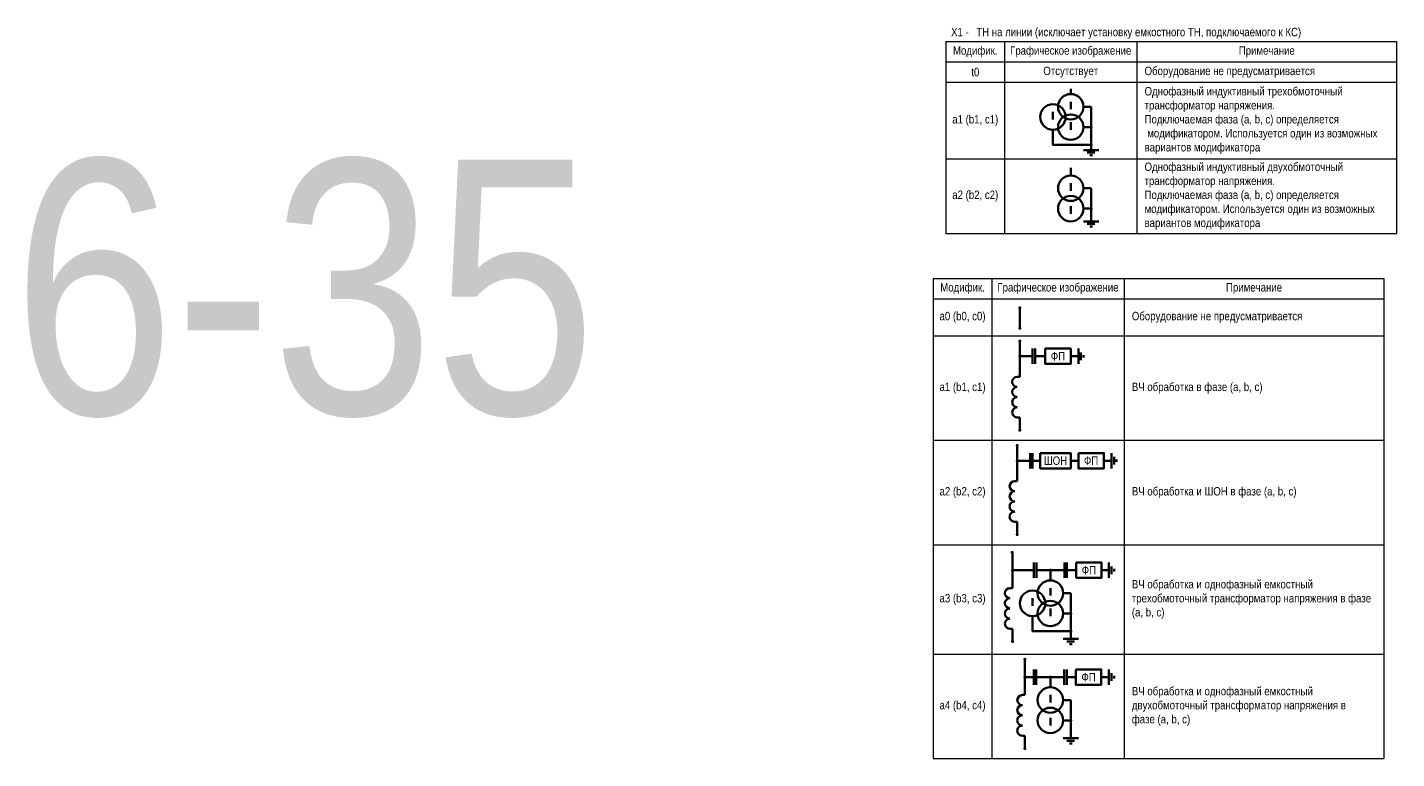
# Model space of a CAD drawing. Header units: millimetres. Extents: x 2565 to 10526, y 3800 to 9503.
# Drawn here: x 3332 to 3870, y 5117 to 5404 of the extents above; entities that cross this region are included whole.
import ezdxf
from ezdxf.enums import TextEntityAlignment as Align

# ---------------------------------------------------------------- set-up
doc = ezdxf.new("R2010")
doc.units = ezdxf.units.MM
doc.layers.add('Основная', color=7, linetype='Continuous', lineweight=30)
doc.layers.add('Толстая', color=7, linetype='Continuous', lineweight=53)
doc.styles.add('Narrow', font='ARIALN.TTF')
doc.styles.add('Вывод', font='tahoma.ttf', dxfattribs={"height": 2.5})
doc.styles.add('Компонент', font='ARIALN.TTF', dxfattribs={"height": 3.5})

# ---------------------------------------------------------------- blocks, each defined once
blk = doc.blocks.new('*U11')
at = {"ltscale": 0.25}
for p, q in [((0, 8), (1, 8)), ((0, -8), (1, -8))]:
    blk.add_line(p, q, dxfattribs=at)
for centre, major_axis, start_param, end_param in [((0, 6), (0, -2), 3.141593, 6.283185), ((0, -2), (-2, 0), 4.712389, 7.853982), ((0, 2), (0, -2), 3.141593, 6.283185), ((0, -6), (-2, 0), 4.712389, 7.853982)]:
    blk.add_ellipse(centre, major_axis=major_axis, ratio=1, start_param=start_param, end_param=end_param, dxfattribs=at)
at = {"layer": 'Основная'}
for tag, height, style, p in [('В1', 2.5, 'Вывод', (5, 6)), ('ОУ', 3.5, 'Компонент', (-6, 0)), ('В2', 2.5, 'Вывод', (5, -6))]:
    blk.add_attdef(tag, text='', height=height, dxfattribs=dict(at, style=style)).set_placement(p, align=Align.MIDDLE_CENTER)
blk = doc.blocks.new('*U58')
at = {"color": 0, "ltscale": 0.35}
blk.add_line((0, -2), (0, 1), dxfattribs=at)
blk.add_circle((0, 0), 5, dxfattribs=at)
at = {"ltscale": 0.35, "style": 'Компонент'}
blk.add_attdef('ОУ', text='', height=3.5, dxfattribs=at).set_placement((0, -8), align=Align.MIDDLE_CENTER)
blk = doc.blocks.new('*U57')
at = {"color": 0, "ltscale": 0.35}
blk.add_line((0, 2), (0, -1), dxfattribs=at)
blk.add_circle((0, 0), 5, dxfattribs=at)
at = {"ltscale": 0.35, "style": 'Компонент'}
blk.add_attdef('ОУ', text='', height=3.5, dxfattribs=at).set_placement((0, 8), align=Align.MIDDLE_CENTER)
blk = doc.blocks.new('*U26')
at = {"color": 0}
for p, q in [((3, 0), (-3, 0)), ((0, 3), (0, 0)), ((1.5, -1), (-1.5, -1)), ((0.5, -2), (-0.5, -2))]:
    blk.add_line(p, q, dxfattribs=at)
blk = doc.blocks.new('*U65')
at = {"color": 0, "ltscale": 0.35}
blk.add_line((0, 2), (0, -1), dxfattribs=at)
blk.add_circle((0, 0), 5, dxfattribs=at)
at = {"ltscale": 0.35, "style": 'Компонент'}
blk.add_attdef('ОУ', text='', height=3.5, dxfattribs=at).set_placement((0, 8), align=Align.MIDDLE_CENTER)
blk = doc.blocks.new('*T108')
at = {"layer": 'Основная', "color": 0, "linetype": 'ByBlock', "lineweight": -2, "transparency": 16777216}
for p, q in [((0, 0), (177, 0)), ((0, 0), (0, -188.6)), ((23, 0), (23, -188.6)), ((75, 0), (75, -188.6)), ((177, 0), (177, -188.6)), ((0, -8), (177, -8)), ((0, -22.6), (177, -22.6)), ((0, -63.6), (177, -63.6)), ((0, -104.6), (177, -104.6)), ((0, -147.6), (177, -147.6)), ((0, -188.6), (177, -188.6))]:
    blk.add_line(p, q, dxfattribs=at)
at = {"layer": 'Основная', "color": 0, "transparency": 16777216, "char_height": 3.3, "style": 'Narrow'}
for s, insert, width, attachment_point in [('Модифик.', (11.5, -4), 20, 5), ('Графическое изображение', (49, -4), 49, 5), ('Примечание', (126, -4), 99, 5), ('a0 (b0, c0)', (11.5, -15.3), 20, 5), ('Оборудование не предусматривается', (78, -15.3), 96, 4), ('a1 (b1, c1)', (11.5, -43.1), 20, 5), ('ВЧ обработка в фазе\\~(a,\\~b,\\~c)', (78, -43.1), 96, 4), ('a2 (b2, c2)', (11.5, -84.1), 20, 5), ('ВЧ обработка и ШОН в фазе (a, b, c)', (78, -84.1), 96, 4), ('ВЧ обработка и однофазный емкостный трехобмоточный трансформатор напряжения в фазе (a, b, c) ', (78, -126.1), 96, 4), ('a3 (b3, c3)', (11.5, -126.1), 20, 5), ('ВЧ обработка и однофазный емкостный двухобмоточный трансформатор напряжения в\\Pфазе (a, b, c)', (78, -168.1), 96, 4), ('a4 (b4, c4)', (11.5, -168.1), 20, 5)]:
    blk.add_mtext(s, dxfattribs=dict(at, insert=insert, width=width, attachment_point=attachment_point))
blk = doc.blocks.new('*U227')
at = {"color": 0}
for p, q in [((-3, 0), (0, 0)), ((0, 3), (0, -3)), ((1, 1.5), (1, -1.5)), ((2, 0.5), (2, -0.5))]:
    blk.add_line(p, q, dxfattribs=at)
blk = doc.blocks.new('*T278')
at = {"layer": 'Основная', "color": 0, "linetype": 'ByBlock', "lineweight": -2, "transparency": 16777216}
for p, q in [((0, 0), (177, 0)), ((0, 0), (0, -75.35)), ((23, 0), (23, -75.35)), ((75, 0), (75, -75.35)), ((177, 0), (177, -75.35)), ((0, -8), (177, -8)), ((0, -16), (177, -16)), ((0, -46), (177, -46)), ((0, -75.35), (177, -75.35))]:
    blk.add_line(p, q, dxfattribs=at)
at = {"layer": 'Основная', "color": 0, "transparency": 16777216, "char_height": 3.3, "style": 'Narrow'}
for s, insert, width, attachment_point in [('Модифик.', (11.5, -4), 20, 5), ('Графическое изображение', (49, -4), 49, 5), ('Примечание', (126, -4), 99, 5), ('t0', (11.5, -12), 20, 5), ('Отсутствует', (49, -12), 49, 5), ('Оборудование не предусматривается', (78, -12), 96, 4), ('Однофазный индуктивный трехобмоточный трансформатор напряжения.\\PПодключаемая фаза (a, b, c) определяется \\P модификатором. Используется один из возможных вариантов модификатора', (78, -31), 96, 4), ('a1 (b1, c1)', (11.5, -31), 20, 5), ('Однофазный индуктивный двухобмоточный трансформатор напряжения.\\PПодключаемая фаза (a, b, c) определяется модификатором. Используется один из возможных вариантов модификатора', (78, -60.67), 96, 4), ('a2 (b2, c2)', (11.5, -60.67), 20, 5)]:
    blk.add_mtext(s, dxfattribs=dict(at, insert=insert, width=width, attachment_point=attachment_point))

msp = doc.modelspace()

# ---------------------------------------------------------------- linework, layer by layer
at = {"layer": 'Толстая'}
for points in [[(3742, 5378), (3742, 5380)], [(3750, 5373), (3750, 5358)], [(3750, 5358), (3735, 5358), (3735, 5364)], [(3742, 5346), (3742, 5349)], [(3750, 5341), (3750, 5329)], [(3722, 5294), (3722, 5286)], [(3722, 5267), (3722, 5281)], [(3727, 5278), (3727, 5272)], [(3728, 5278), (3728, 5272)], [(3722, 5275), (3727, 5275)], [(3728, 5275), (3732, 5275)], [(3722, 5251), (3722, 5246)], [(3721, 5226), (3721, 5240)], [(3721, 5234), (3726, 5234)], [(3726, 5237), (3726, 5231)], [(3727, 5237), (3727, 5231)], [(3727, 5234), (3730, 5234)], [(3742, 5234), (3745, 5234)], [(3721, 5210), (3721, 5205)], [(3719.14, 5184), (3719.14, 5198)], [(3719.14, 5191), (3727.5, 5191)], [(3727.5, 5194), (3727.5, 5188)], [(3728.5, 5194), (3728.5, 5188)], [(3728.5, 5191), (3739.5, 5191)], [(3734, 5187), (3734, 5191)], [(3739.5, 5194), (3739.5, 5188)], [(3740.5, 5194), (3740.5, 5188)], [(3740.5, 5191), (3744.14, 5191)], [(3742, 5182), (3742, 5167)], [(3742, 5167), (3727, 5167), (3727, 5173)], [(3719.14, 5168), (3719.14, 5163)], [(3724, 5142), (3724, 5156)], [(3724, 5149), (3727.44, 5149)], [(3727.44, 5152), (3727.44, 5146)], [(3728.44, 5152), (3728.44, 5146)], [(3728.44, 5149), (3739.44, 5149)], [(3734, 5145), (3734, 5149)], [(3739.44, 5152), (3739.44, 5146)], [(3740.44, 5152), (3740.44, 5146)], [(3740.44, 5149), (3744, 5149)], [(3742, 5140), (3742, 5125)], [(3724, 5126), (3724, 5121)]]:
    msp.add_lwpolyline(points, dxfattribs=at)
at = {"layer": 'Толстая', "ltscale": 100}
for points in [[(3747, 5373), (3750, 5373)], [(3747, 5365), (3750, 5365)], [(3747, 5341), (3750, 5341)], [(3747, 5333), (3750, 5333)], [(3739, 5182), (3742, 5182)], [(3739, 5174), (3742, 5174)], [(3739, 5140), (3742, 5140)], [(3739, 5132), (3742, 5132)]]:
    msp.add_lwpolyline(points, dxfattribs=at)
at = {"layer": 'Толстая', "ltscale": 0.25, "const_width": 0.6}
for points in [[(3749.7, 5365, 1), (3750.3, 5365, 1)], [(3749.7, 5358, 1), (3750.3, 5358, 1)], [(3749.7, 5333, 1), (3750.3, 5333, 1)], [(3721.7, 5294, 1), (3722.3, 5294, 1)], [(3721.7, 5286, 1), (3722.3, 5286, 1)], [(3721.7, 5281, 1), (3722.3, 5281, 1)], [(3721.7, 5275, 1), (3722.3, 5275, 1)], [(3721.7, 5246, 1), (3722.3, 5246, 1)], [(3720.7, 5240, 1), (3721.3, 5240, 1)], [(3720.7, 5234, 1), (3721.3, 5234, 1)], [(3720.7, 5205, 1), (3721.3, 5205, 1)], [(3718.7, 5198, 1), (3719.3, 5198, 1)], [(3718.84, 5191, 1), (3719.44, 5191, 1)], [(3733.7, 5191, 1), (3734.3, 5191, 1)], [(3741.7, 5174, 1), (3742.3, 5174, 1)], [(3718.84, 5163, 1), (3719.44, 5163, 1)], [(3741.7, 5167, 1), (3742.3, 5167, 1)], [(3723.7, 5156, 1), (3724.3, 5156, 1)], [(3723.7, 5149, 1), (3724.3, 5149, 1)], [(3733.7, 5149, 1), (3734.3, 5149, 1)], [(3741.7, 5132, 1), (3742.3, 5132, 1)], [(3723.7, 5121, 1), (3724.3, 5121, 1)]]:
    msp.add_lwpolyline(points, format="xyb", close=True, dxfattribs=at)
at = {"layer": 'Толстая'}
for points in [[(3732, 5278), (3742, 5278), (3742, 5272), (3732, 5272)], [(3730, 5237), (3742, 5237), (3742, 5231), (3730, 5231)], [(3745, 5237), (3755, 5237), (3755, 5231), (3745, 5231)], [(3744.14, 5194), (3754.14, 5194), (3754.14, 5188), (3744.14, 5188)], [(3744, 5152), (3754, 5152), (3754, 5146), (3744, 5146)]]:
    msp.add_lwpolyline(points, close=True, dxfattribs=at)

# ---------------------------------------------------------------- block references
for name, p in [('*T278', (3693, 5398.6)), ('*T108', (3688, 5305.6))]:
    msp.add_blockref(name, p)
at = {"layer": 'Толстая', "ltscale": 0.35}
for name, p in [('*U57', (3735, 5369)), ('*U57', (3742, 5373)), ('*U65', (3742, 5365)), ('*U57', (3742, 5341)), ('*U58', (3742, 5333)), ('*U11', (3721, 5259)), ('*U11', (3720, 5218)), ('*U57', (3734, 5182)), ('*U11', (3718.14, 5176)), ('*U57', (3727, 5178)), ('*U65', (3734, 5174)), ('*U11', (3723, 5134)), ('*U57', (3734, 5140)), ('*U58', (3734, 5132))]:
    msp.add_blockref(name, p, dxfattribs=at)
at = {"layer": 'Толстая', "ltscale": 0.25}
for name, p in [('*U26', (3750, 5356)), ('*U26', (3750, 5328)), ('*U227', (3745, 5275)), ('*U227', (3758, 5234)), ('*U227', (3757, 5191)), ('*U26', (3742, 5164)), ('*U227', (3757, 5149)), ('*U26', (3742, 5125))]:
    msp.add_blockref(name, p, dxfattribs=at)

# ---------------------------------------------------------------- texts
at = {"layer": 'Основная', "char_height": 3.3, "style": 'Narrow'}
for s, insert, width, attachment_point in [('\\pi-9.9,l9.9,t9.9;X1 -^IТН на линии (исключает установку емкостного ТН, подключаемого к КС)', (3695, 5404), 180, 1), ('ФП', (3737, 5275), 10, 5), ('ШОН', (3736, 5234), 12, 5), ('ФП', (3750, 5234), 10, 5), ('ФП', (3749.14, 5191), 10, 5), ('ФП', (3749, 5149), 10, 5)]:
    msp.add_mtext(s, dxfattribs=dict(at, insert=insert, width=width, attachment_point=attachment_point))
at = {"layer": 'Основная', "color": 6, "insert": (3441, 5301.5), "char_height": 100, "width": 1176, "attachment_point": 5, "style": 'Narrow'}
msp.add_mtext('6-35', dxfattribs=at)

doc.saveas('drawing.dxf')
